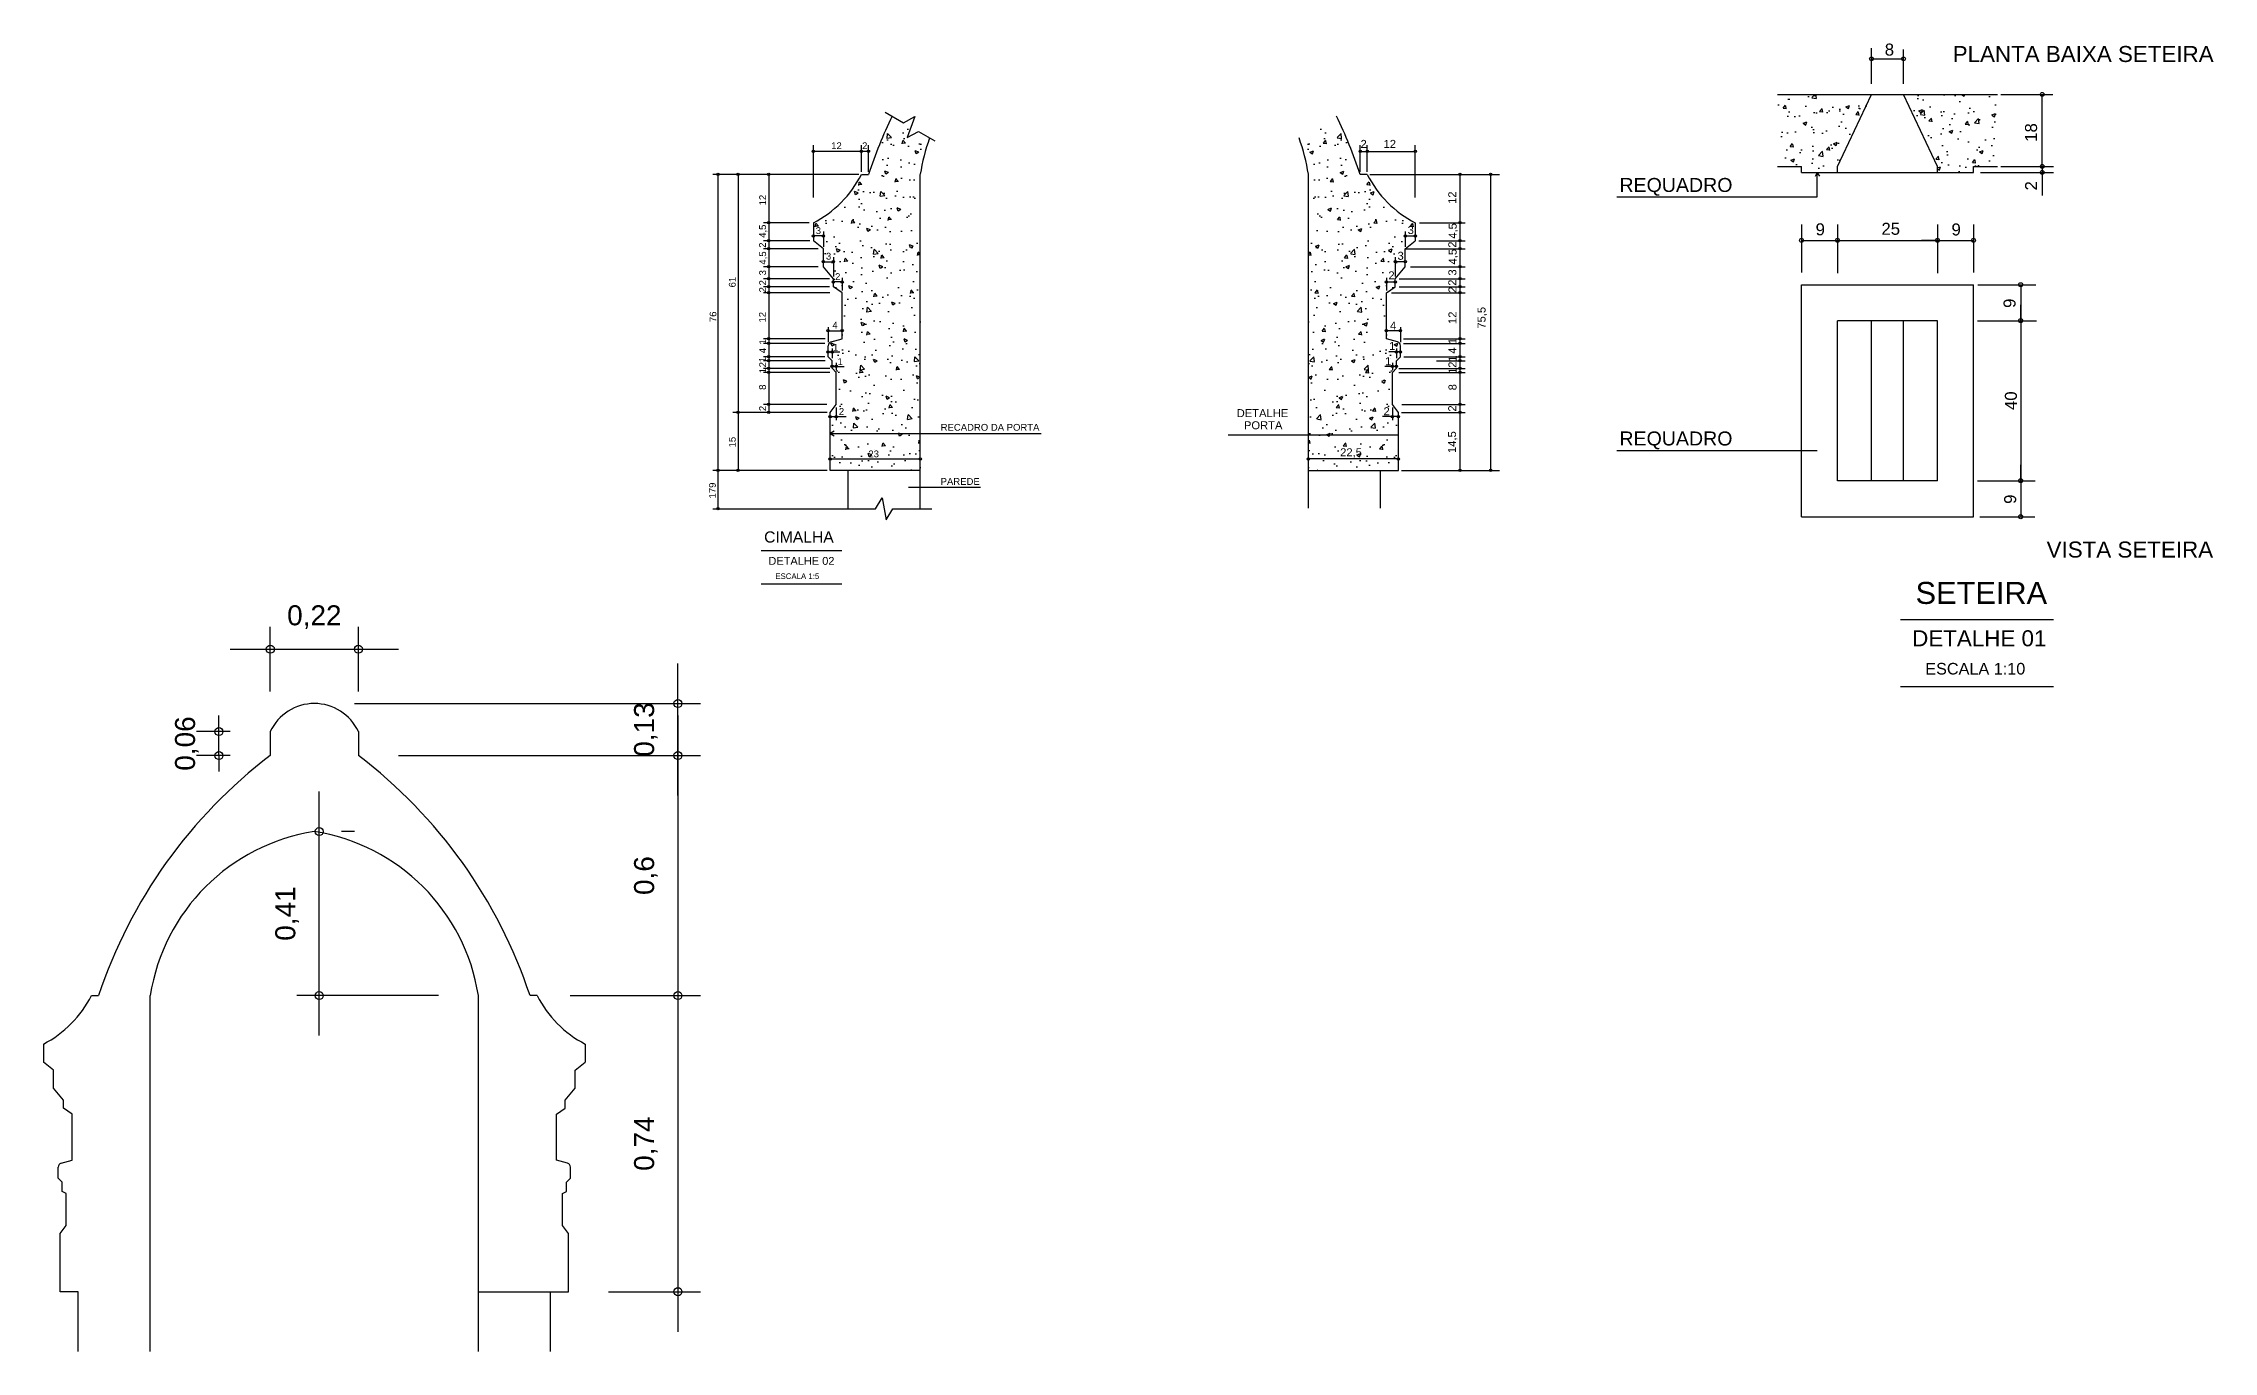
# Model space of a CAD drawing. Header units: millimetres. Extents: x 21881.5 to 21905.2, y 3580.3 to 3591.7.
# Drawn here: x 21881.46 to 21886.89, y 3588.4 to 3591.67 of the extents above; entities that cross this region are included whole.
import ezdxf

# ---------------------------------------------------------------- set-up
doc = ezdxf.new("R2010")
doc.units = ezdxf.units.MM
doc.header["$MEASUREMENT"] = 0
doc.header["$PDMODE"] = 3
for name, color, linetype in [('Corte', 5, 'Continuous'), ('HACHURA', 21, 'Continuous'), ('Layer1', 1, 'Continuous'), ('Layer2', 7, 'Continuous'), ('MARGEMINT', 6, 'Continuous'), ('MARGEMTEXT', 1, 'Continuous'), ('MARGINT', 6, 'Continuous')]:
    doc.layers.add(name, color=color, linetype=linetype)
doc.styles.add('Arial', font='ARIAL.TTF', dxfattribs={"height": 0.05})
doc.dimstyles.new('beterraba', dxfattribs={"dimtxt": 0.03, "dimasz": 0.04, "dimexe": 0.056, "dimexo": 0.1, "dimgap": 0.05, "dimtad": 1, "dimtxsty": 'Arial', "dimblk": 'SMALL', "dimcen": 0.09, "dimdle": 0.1, "dimadec": 0, "dimazin": 0, "dimtfac": 1, "dimtmove": 0, "dimatfit": 3, "dimldrblk": 'SMALL', "dimfxl": 1, "dimarcsym": 0})
pattern_1 = [(130, (22070.36371, 3494.599876), (-0.091092334, -0.007969543), [0.009525, -0.104775]), (185, (22070.36371, 3494.59988), (0.017621413, 0.09552832), [0.00762, -0.08382]), (79.549, (22070.35612, 3494.59921), (-0.07347125, 0.087558344), [0.008095, -0.089045]), (133.8158, (22070.36371, 3494.62528), (-0.13553952, -0.021021164), [0.0142875, -0.1571625]), (83.3644, (22070.35242, 3494.62352), (-0.11870212, 0.12371278), [0.0121425, -0.1335675]), (188.816, (22070.36371, 3494.62528), (-0.1187023, 0.12371256), [0.01143, -0.12573]), (159, (22070.35101, 3494.618926), (-0.07580744, -0.05113276), [0.009525, -0.104775]), (214, (22070.35101, 3494.61893), (-0.030901014, 0.092093983), [0.00762, -0.08382]), (108.5486, (22070.3447, 3494.614665), (-0.106708245, 0.04096143), [0.008095, -0.089045]), (142.5, (22070.363713, 3494.599876), (-0.0015443016, 0.0422775194), [0, -0.082804, 0, -0.08509, 0, -0.0841375]), (172.5, (22070.363713, 3494.599876), (-0.033409831, 0.050090287), [0, -0.048514, 0, -0.080899, 0, -0.0320675]), (212.5, (22070.392034, 3494.599876), (-0.0677952976, -0.002864372), [0, -0.03175, 0, -0.09906, 0, -0.131445]), (222.5, (22070.404734, 3494.599876), (-0.07406459, 0.012713246), [0, -0.041275, 0, -0.065786, 0, -0.093345])]
pattern_2 = [(50, (21697.91374, 3494.599876), (0.091092334, -0.007969543), [0.009525, -0.104775]), (355, (21697.91374, 3494.59988), (-0.017621413, 0.09552832), [0.00762, -0.08382]), (100.451, (21697.92133, 3494.59921), (0.07347125, 0.087558344), [0.008095, -0.089045]), (46.1842, (21697.91374, 3494.62528), (0.13553952, -0.021021164), [0.0142875, -0.1571625]), (96.6356, (21697.92504, 3494.62352), (0.11870212, 0.12371278), [0.0121425, -0.1335675]), (351.184, (21697.91374, 3494.62528), (0.1187023, 0.12371256), [0.01143, -0.12573]), (21, (21697.92644, 3494.618926), (0.07580744, -0.05113276), [0.009525, -0.104775]), (326, (21697.92644, 3494.61893), (0.030901014, 0.092093983), [0.00762, -0.08382]), (71.4514, (21697.93276, 3494.614665), (0.106708245, 0.04096143), [0.008095, -0.089045]), (37.5, (21697.91374, 3494.599876), (0.0015443016, 0.0422775194), [0, -0.082804, 0, -0.08509, 0, -0.0841375]), (7.5, (21697.91374, 3494.599876), (0.033409831, 0.050090287), [0, -0.048514, 0, -0.080899, 0, -0.0320675]), (327.5, (21697.88542, 3494.599876), (0.0677952976, -0.002864372), [0, -0.03175, 0, -0.09906, 0, -0.131445]), (317.5, (21697.87272, 3494.599876), (0.07406459, 0.012713246), [0, -0.041275, 0, -0.065786, 0, -0.093345])]

# ---------------------------------------------------------------- blocks, each defined once
blk = doc.blocks.new('_Small')
at = {"layer": 'Layer1', "color": 0, "lineweight": -2}
blk.add_circle((0, 0), 0.25, dxfattribs=at)
blk = doc.blocks.new('*D2')
at = {"layer": 'Defpoints', "color": 0}
for p in [(21882.1396, 3589.7013), (21882.1517, 3589.7013), (21882.5496, 3589.2913)]:
    blk.add_point(p, dxfattribs=at)
at = {"layer": 'Layer1', "color": 0, "lineweight": -2}
for p, q in [((21882.1517, 3589.1913), (21882.1517, 3589.8013)), ((21882.2396, 3589.7013), (21882.2077, 3589.7013)), ((21882.4496, 3589.2913), (21882.0957, 3589.2913))]:
    blk.add_line(p, q, dxfattribs=at)
at = {"layer": 'Layer1', "color": 0, "lineweight": -2, "xscale": 0.04, "yscale": 0.04, "zscale": 0.04}
for p, rotation in [((21882.1517, 3589.7013), 90), ((21882.1517, 3589.2913), 270)]:
    blk.add_blockref('_Small', p, dxfattribs=dict(at, rotation=rotation))
at = {"layer": 'Layer1', "color": 0, "insert": (21882.0717, 3589.4963), "char_height": 0.05, "attachment_point": 5, "rotation": 90, "style": 'Arial'}
blk.add_mtext('0,41', dxfattribs=at)
blk = doc.blocks.new('*D3')
at = {"layer": 'Defpoints', "color": 0}
for p in [(21881.9012, 3589.9513), (21882.0296, 3589.9513), (21882.0296, 3589.8913)]:
    blk.add_point(p, dxfattribs=at)
at = {"layer": 'Layer1', "color": 0, "lineweight": -2}
for p, q in [((21881.9296, 3589.9513), (21881.8452, 3589.9513)), ((21881.9012, 3589.9513), (21881.9012, 3589.9913)), ((21881.9012, 3589.8913), (21881.9012, 3589.9513)), ((21881.9296, 3589.8913), (21881.8452, 3589.8913)), ((21881.9012, 3589.8913), (21881.9012, 3589.8513))]:
    blk.add_line(p, q, dxfattribs=at)
at = {"layer": 'Layer1', "color": 0, "lineweight": -2, "xscale": 0.04, "yscale": 0.04, "zscale": 0.04}
for p, rotation in [((21881.9012, 3589.9513), 270), ((21881.9012, 3589.8913), 90)]:
    blk.add_blockref('_Small', p, dxfattribs=dict(at, rotation=rotation))
at = {"layer": 'Layer1', "color": 0, "insert": (21881.8211, 3589.9213), "char_height": 0.05, "attachment_point": 5, "rotation": 90, "style": 'Arial'}
blk.add_mtext('0,06', dxfattribs=at)
blk = doc.blocks.new('*D4')
at = {"layer": 'Defpoints', "color": 0}
for p in [(21882.2496, 3590.1571), (21882.0296, 3589.9513), (21882.2496, 3589.9513)]:
    blk.add_point(p, dxfattribs=at)
at = {"layer": 'Layer1', "color": 0, "lineweight": -2}
for p, q in [((21882.0296, 3590.0513), (21882.0296, 3590.2131)), ((21882.2496, 3590.0513), (21882.2496, 3590.2131)), ((21881.9296, 3590.1571), (21882.3496, 3590.1571))]:
    blk.add_line(p, q, dxfattribs=at)
at = {"layer": 'Layer1', "color": 0, "lineweight": -2, "xscale": 0.04, "yscale": 0.04, "zscale": 0.04, "rotation": 180}
blk.add_blockref('_Small', (21882.0296, 3590.1571), dxfattribs=at)
at = {"layer": 'Layer1', "color": 0, "lineweight": -2, "xscale": 0.04, "yscale": 0.04, "zscale": 0.04}
blk.add_blockref('_Small', (21882.2496, 3590.1571), dxfattribs=at)
at = {"layer": 'Layer1', "color": 0, "insert": (21882.1396, 3590.2371), "char_height": 0.05, "attachment_point": 5, "style": 'Arial'}
blk.add_mtext('0,22', dxfattribs=at)
blk = doc.blocks.new('*D5')
at = {"layer": 'Defpoints', "color": 0}
for p in [(21882.1396, 3590.0213), (21883.0482, 3590.0213), (21882.2496, 3589.8913)]:
    blk.add_point(p, dxfattribs=at)
at = {"layer": 'Layer1', "color": 0}
for p, q in [((21883.0482, 3589.7913), (21883.0482, 3590.1213)), ((21882.2396, 3590.0213), (21883.1042, 3590.0213)), ((21882.3496, 3589.8913), (21883.1042, 3589.8913))]:
    blk.add_line(p, q, dxfattribs=at)
at = {"layer": 'Layer1', "color": 0, "xscale": 0.04, "yscale": 0.04, "zscale": 0.04}
for p, rotation in [((21883.0482, 3590.0213), 90), ((21883.0482, 3589.8913), 270)]:
    blk.add_blockref('_Small', p, dxfattribs=dict(at, rotation=rotation))
at = {"layer": 'Layer1', "color": 0, "insert": (21882.9682, 3589.9563), "char_height": 0.05, "attachment_point": 5, "rotation": 90, "style": 'Arial'}
blk.add_mtext('0,13', dxfattribs=at)
blk = doc.blocks.new('*D6')
at = {"layer": 'Defpoints', "color": 0}
for p in [(21882.6786, 3589.2913), (21882.7746, 3588.5513), (21883.0482, 3588.5513)]:
    blk.add_point(p, dxfattribs=at)
at = {"layer": 'Layer1', "color": 0}
for p, q in [((21883.0482, 3589.3913), (21883.0482, 3588.4513)), ((21882.7786, 3589.2913), (21883.1042, 3589.2913)), ((21882.8746, 3588.5513), (21883.1042, 3588.5513))]:
    blk.add_line(p, q, dxfattribs=at)
at = {"layer": 'Layer1', "color": 0, "xscale": 0.04, "yscale": 0.04, "zscale": 0.04}
for p, rotation in [((21883.0482, 3589.2913), 90), ((21883.0482, 3588.5513), 270)]:
    blk.add_blockref('_Small', p, dxfattribs=dict(at, rotation=rotation))
at = {"layer": 'Layer1', "color": 0, "insert": (21882.9682, 3588.9213), "char_height": 0.05, "attachment_point": 5, "rotation": 90, "style": 'Arial'}
blk.add_mtext('0,74', dxfattribs=at)
blk = doc.blocks.new('*D7')
at = {"layer": 'Defpoints', "color": 0}
for p in [(21882.2496, 3589.8913), (21882.6786, 3589.2913), (21883.0482, 3589.2913)]:
    blk.add_point(p, dxfattribs=at)
at = {"layer": 'Layer1', "color": 0, "lineweight": -2}
for p, q in [((21883.0482, 3589.9913), (21883.0482, 3589.1913)), ((21882.3496, 3589.8913), (21883.1042, 3589.8913)), ((21882.7786, 3589.2913), (21883.1042, 3589.2913))]:
    blk.add_line(p, q, dxfattribs=at)
at = {"layer": 'Layer1', "color": 0, "lineweight": -2, "xscale": 0.04, "yscale": 0.04, "zscale": 0.04}
for p, rotation in [((21883.0482, 3589.8913), 90), ((21883.0482, 3589.2913), 270)]:
    blk.add_blockref('_Small', p, dxfattribs=dict(at, rotation=rotation))
at = {"layer": 'Layer1', "color": 0, "insert": (21882.9682, 3589.5913), "char_height": 0.05, "attachment_point": 5, "rotation": 90, "style": 'Arial'}
blk.add_mtext('0,6', dxfattribs=at)

msp = doc.modelspace()

# ---------------------------------------------------------------- hatches: boundary and pattern name
at = {"layer": 'HACHURA'}
h = msp.add_hatch(dxfattribs=at)
h.set_pattern_fill('AR-CONC', color=256, scale=0.0005, style=0)
h.set_pattern_definition(pattern_2)
h.paths.add_polyline_path([(21886.0308, 3591.5436), (21885.7958, 3591.5436), (21885.7958, 3591.3636), (21885.8558, 3591.3636), (21885.8558, 3591.3486), (21885.9458, 3591.3486), (21885.9458, 3591.3636)])
h = msp.add_hatch(dxfattribs=at)
h.set_pattern_fill('AR-CONC', color=256, scale=0.0005, style=0)
h.set_pattern_definition(pattern_2)
h.paths.add_polyline_path([(21886.3458, 3591.5436), (21886.1108, 3591.5436), (21886.1958, 3591.3636), (21886.1958, 3591.3486), (21886.2858, 3591.3486), (21886.2858, 3591.3636), (21886.3458, 3591.3636)])
h = msp.add_hatch(dxfattribs=at)
h.set_pattern_fill('AR-CONC', color=256, scale=0.0005, style=0)
h.set_pattern_definition(pattern_1)
h.paths.add_polyline_path([(21883.4396, 3591.1254, 1), (21883.4337, 3591.1254), (21883.4146, 3591.1254, 0.414214), (21883.4116, 3591.1283), (21883.4116, 3591.1578), (21883.3866, 3591.1778), (21883.3866, 3591.1869, 0.414214), (21883.3896, 3591.1898), (21883.4087, 3591.1898, 1), (21883.4146, 3591.1898, 1), (21883.4087, 3591.1898), (21883.3896, 3591.1898, 0.414214), (21883.3866, 3591.1928), (21883.3866, 3591.2228, 0.160452), (21883.5066, 3591.3438), (21883.5246, 3591.3438, -0.031506), (21883.5835, 3591.4895), (21883.677, 3591.4349, 0.047871), (21883.6536, 3591.3438), (21883.6536, 3590.6921), (21883.4286, 3590.6921), (21883.4286, 3590.7354, 0.414214), (21883.4316, 3590.7383), (21883.4407, 3590.7383, 1), (21883.4466, 3590.7383, 1), (21883.4407, 3590.7383), (21883.4316, 3590.7383, 0.414214), (21883.4286, 3590.7412), (21883.4286, 3590.7488), (21883.4436, 3590.7688), (21883.4436, 3590.8488), (21883.4336, 3590.8592), (21883.4336, 3590.8607, 0.414214), (21883.4366, 3590.8637), (21883.4407, 3590.8637, 1), (21883.4466, 3590.8637, 1), (21883.4407, 3590.8637), (21883.4366, 3590.8637, 0.414214), (21883.4336, 3590.8666), (21883.4336, 3590.8778), (21883.4236, 3590.8878), (21883.4236, 3590.8971, 0.414214), (21883.4266, 3590.9), (21883.4307, 3590.9, 1), (21883.4366, 3590.9, 1), (21883.4307, 3590.9), (21883.4266, 3590.9, 0.414214), (21883.4236, 3590.903), (21883.4236, 3590.9153, -0.33486), (21883.4309, 3590.9249), (21883.4586, 3590.9328), (21883.4586, 3590.95, 0.414214), (21883.4616, 3590.9529, 0.414214), (21883.4586, 3590.9559), (21883.4586, 3591.0478), (21883.4366, 3591.0628), (21883.4366, 3591.072, 0.414214), (21883.4396, 3591.0749), (21883.4557, 3591.0749, 1), (21883.4616, 3591.0749, 1), (21883.4557, 3591.0749), (21883.4396, 3591.0749, 0.414214), (21883.4366, 3591.0779), (21883.4366, 3591.0828), (21883.4116, 3591.1128), (21883.4116, 3591.1224, 0.414214), (21883.4146, 3591.1254), (21883.4337, 3591.1254, 1)])
h.paths.add_polyline_path([(21883.4699, 3590.7669), (21883.4466, 3590.7669), (21883.4466, 3590.7368), (21883.4699, 3590.7368)], flags=24)
h.paths.add_polyline_path([(21883.4566, 3590.9298), (21883.4322, 3590.9298), (21883.4322, 3590.8998), (21883.4566, 3590.8998)], flags=24)
h.paths.add_polyline_path([(21883.4666, 3590.8919), (21883.4422, 3590.8919), (21883.4422, 3590.8618), (21883.4666, 3590.8618)], flags=24)
h.paths.add_polyline_path([(21883.4578, 3591.1064), (21883.4345, 3591.1064), (21883.4345, 3591.0764), (21883.4578, 3591.0764)], flags=24)
h.paths.add_polyline_path([(21883.4349, 3591.1554), (21883.4118, 3591.1554), (21883.4118, 3591.125), (21883.4349, 3591.125)], flags=24)
h.paths.add_polyline_path([(21883.4096, 3591.2198), (21883.3865, 3591.2198), (21883.3865, 3591.1893), (21883.4096, 3591.1893)], flags=9)
h = msp.add_hatch(dxfattribs=at)
h.set_pattern_fill('AR-CONC', color=256, scale=0.0005, style=0)
h.set_pattern_definition(pattern_2)
h.paths.add_polyline_path([(21884.8379, 3591.1254, -1), (21884.8438, 3591.1254), (21884.8629, 3591.1254, -0.414214), (21884.8658, 3591.1283), (21884.8658, 3591.1578), (21884.8908, 3591.1778), (21884.8908, 3591.1869, -0.414214), (21884.8879, 3591.1898), (21884.8688, 3591.1898, -1), (21884.8629, 3591.1898, -1), (21884.8688, 3591.1898), (21884.8879, 3591.1898, -0.414214), (21884.8908, 3591.1928), (21884.8908, 3591.2228, -0.160452), (21884.7708, 3591.3438), (21884.7528, 3591.3438, 0.031506), (21884.694, 3591.4895), (21884.6004, 3591.4349, -0.047871), (21884.6238, 3591.3438), (21884.6238, 3590.6921), (21884.8488, 3590.6921), (21884.8488, 3590.7354, -0.414214), (21884.8459, 3590.7383), (21884.8368, 3590.7383, -1), (21884.8309, 3590.7383, -1), (21884.8368, 3590.7383), (21884.8459, 3590.7383, -0.414214), (21884.8488, 3590.7412), (21884.8488, 3590.7488), (21884.8338, 3590.7688), (21884.8338, 3590.8488), (21884.8438, 3590.8592), (21884.8438, 3590.8607, -0.414214), (21884.8409, 3590.8637), (21884.8368, 3590.8637, -1), (21884.8309, 3590.8637, -1), (21884.8368, 3590.8637), (21884.8409, 3590.8637, -0.414214), (21884.8438, 3590.8666), (21884.8438, 3590.8778), (21884.8538, 3590.8878), (21884.8538, 3590.8971, -0.414214), (21884.8509, 3590.9), (21884.8468, 3590.9, -1), (21884.8409, 3590.9, -1), (21884.8468, 3590.9), (21884.8509, 3590.9, -0.414214), (21884.8538, 3590.903), (21884.8538, 3590.9153, 0.33486), (21884.8466, 3590.9249), (21884.8188, 3590.9328), (21884.8188, 3590.95, -0.414214), (21884.8159, 3590.9529, -0.414214), (21884.8188, 3590.9559), (21884.8188, 3591.0478), (21884.8408, 3591.0628), (21884.8408, 3591.072, -0.414214), (21884.8379, 3591.0749), (21884.8218, 3591.0749, -1), (21884.8159, 3591.0749, -1), (21884.8218, 3591.0749), (21884.8379, 3591.0749, -0.414214), (21884.8408, 3591.0779), (21884.8408, 3591.0828), (21884.8658, 3591.1128), (21884.8658, 3591.1224, -0.414214), (21884.8629, 3591.1254), (21884.8438, 3591.1254, -1)])
h.paths.add_polyline_path([(21884.8076, 3590.7669), (21884.8308, 3590.7669), (21884.8308, 3590.7368), (21884.8076, 3590.7368)], flags=24)
h.paths.add_polyline_path([(21884.8209, 3590.9298), (21884.8452, 3590.9298), (21884.8452, 3590.8998), (21884.8209, 3590.8998)], flags=24)
h.paths.add_polyline_path([(21884.8109, 3590.8919), (21884.8352, 3590.8919), (21884.8352, 3590.8618), (21884.8109, 3590.8618)], flags=24)
h.paths.add_polyline_path([(21884.8197, 3591.1064), (21884.8429, 3591.1064), (21884.8429, 3591.0764), (21884.8197, 3591.0764)], flags=24)
h.paths.add_polyline_path([(21884.8425, 3591.1554), (21884.8656, 3591.1554), (21884.8656, 3591.125), (21884.8425, 3591.125)], flags=24)
h.paths.add_polyline_path([(21884.8678, 3591.2198), (21884.8909, 3591.2198), (21884.8909, 3591.1893), (21884.8678, 3591.1893)], flags=9)
h = msp.add_hatch(dxfattribs=at)
h.set_pattern_fill('AR-CONC', color=256, scale=0.0005, style=0)
h.set_pattern_definition(pattern_1)
h.paths.add_polyline_path([(21883.6536, 3590.6921), (21883.6536, 3590.6354, 0.414214), (21883.6507, 3590.6325), (21883.4316, 3590.6325, 0.414214), (21883.4286, 3590.6354), (21883.4286, 3590.6921)])
h.paths.add_polyline_path([(21883.4286, 3590.6038), (21883.4286, 3590.6296, 0.414214), (21883.4316, 3590.6325), (21883.6507, 3590.6325, 0.414214), (21883.6536, 3590.6296), (21883.6536, 3590.6038)])
h.paths.add_polyline_path([(21883.5785, 3590.6643), (21883.5161, 3590.6643), (21883.5161, 3590.6303), (21883.5785, 3590.6303)], flags=9)
at = {"layer": 'Layer1'}
h = msp.add_hatch(dxfattribs=at)
h.set_pattern_fill('AR-CONC', color=256, scale=0.0005, style=0)
h.set_pattern_definition(pattern_2)
h.paths.add_polyline_path([(21884.6238, 3590.6921), (21884.6238, 3590.6354, -0.414214), (21884.6268, 3590.6325), (21884.8459, 3590.6325, -0.414214), (21884.8488, 3590.6354), (21884.8488, 3590.6921)])
h.paths.add_polyline_path([(21884.8488, 3590.6038), (21884.8488, 3590.6296, -0.414214), (21884.8459, 3590.6325), (21884.6268, 3590.6325, -0.414214), (21884.6238, 3590.6296), (21884.6238, 3590.6038)])
h.paths.add_polyline_path([(21884.6947, 3590.6642), (21884.7656, 3590.6642), (21884.7656, 3590.6304), (21884.6947, 3590.6304)], flags=9)

# ---------------------------------------------------------------- linework, layer by layer
at = {"layer": 'Corte'}
for p, q in [((21885.7958, 3591.5436), (21886.0308, 3591.5436)), ((21885.9458, 3591.3636), (21886.0308, 3591.5436)), ((21886.1108, 3591.5436), (21886.3458, 3591.5436)), ((21886.1958, 3591.3636), (21886.1108, 3591.5436)), ((21885.7958, 3591.3636), (21885.8558, 3591.3636)), ((21885.8558, 3591.3486), (21885.8558, 3591.3636)), ((21885.9458, 3591.3486), (21885.9458, 3591.3636)), ((21886.1958, 3591.3486), (21886.1958, 3591.3636)), ((21886.2858, 3591.3486), (21886.2858, 3591.3636)), ((21886.2858, 3591.3636), (21886.3458, 3591.3636)), ((21883.5066, 3591.3438), (21883.5246, 3591.3438)), ((21883.6536, 3590.6038), (21883.6536, 3591.3438)), ((21884.6238, 3590.6038), (21884.6238, 3591.3438)), ((21884.7708, 3591.3438), (21884.7528, 3591.3438)), ((21885.8558, 3591.3486), (21885.9458, 3591.3486)), ((21886.1958, 3591.3486), (21886.2858, 3591.3486)), ((21883.3866, 3591.2228), (21883.3866, 3591.1778)), ((21884.8908, 3591.2228), (21884.8908, 3591.1778)), ((21883.4116, 3591.1578), (21883.3866, 3591.1778)), ((21883.4116, 3591.1128), (21883.4116, 3591.1578)), ((21884.8658, 3591.1578), (21884.8908, 3591.1778)), ((21884.8658, 3591.1128), (21884.8658, 3591.1578)), ((21883.4366, 3591.0828), (21883.4116, 3591.1128)), ((21884.8408, 3591.0828), (21884.8658, 3591.1128)), ((21883.4366, 3591.0628), (21883.4366, 3591.0828)), ((21883.4586, 3591.0478), (21883.4366, 3591.0628)), ((21883.4586, 3590.9328), (21883.4586, 3591.0478)), ((21884.8188, 3591.0478), (21884.8408, 3591.0628)), ((21884.8188, 3590.9328), (21884.8188, 3591.0478)), ((21884.8408, 3591.0628), (21884.8408, 3591.0828)), ((21883.4309, 3590.9249), (21883.4586, 3590.9328)), ((21884.8466, 3590.9249), (21884.8188, 3590.9328)), ((21883.4236, 3590.8878), (21883.4236, 3590.9153)), ((21883.4336, 3590.8778), (21883.4236, 3590.8878)), ((21883.4336, 3590.8592), (21883.4336, 3590.8778)), ((21884.8438, 3590.8778), (21884.8538, 3590.8878)), ((21884.8438, 3590.8592), (21884.8438, 3590.8778)), ((21884.8538, 3590.8878), (21884.8538, 3590.9153)), ((21883.4436, 3590.8488), (21883.4336, 3590.8592)), ((21883.4436, 3590.7688), (21883.4436, 3590.8488)), ((21884.8338, 3590.8488), (21884.8438, 3590.8592)), ((21884.8338, 3590.7688), (21884.8338, 3590.8488)), ((21883.4286, 3590.7488), (21883.4436, 3590.7688)), ((21884.8488, 3590.7488), (21884.8338, 3590.7688)), ((21883.4286, 3590.6038), (21883.4286, 3590.7488)), ((21884.8488, 3590.6038), (21884.8488, 3590.7488)), ((21883.6536, 3590.6038), (21883.4286, 3590.6038)), ((21884.6238, 3590.6038), (21884.8488, 3590.6038))]:
    msp.add_line(p, q, dxfattribs=at)
for centre, radius, start, end in [((21884.7092, 3590.9502), 1.2483, 154.4015, 161.6197), ((21883.5682, 3590.9502), 1.2483, 18.3803, 25.5985), ((21884.1399, 3591.2676), 0.4922, 160.1227, 171.0855), ((21884.1375, 3591.2676), 0.4922, 8.9145, 19.8773), ((21883.263, 3591.4655), 0.2724, 297.0067, 333.4688), ((21885.0145, 3591.4655), 0.2724, 206.5312, 242.9933), ((21883.4336, 3590.9153), 0.01, 105.9454, 180), ((21884.8438, 3590.9153), 0.01, 0, 74.0546)]:
    msp.add_arc(centre, radius, start, end, dxfattribs=at)
at = {"layer": 'Layer1'}
for p, q in [((21886.0308, 3591.5703), (21886.0308, 3591.6591)), ((21886.0308, 3591.6325), (21886.1108, 3591.6325)), ((21886.1108, 3591.5703), (21886.1108, 3591.656)), ((21886.3544, 3591.5436), (21886.4839, 3591.5436)), ((21886.4575, 3591.3636), (21886.4575, 3591.5436)), ((21883.5663, 3591.4996), (21883.6121, 3591.4729)), ((21883.6121, 3591.4729), (21883.6406, 3591.4885)), ((21883.6406, 3591.4885), (21883.6213, 3591.4356)), ((21883.3866, 3591.286), (21883.3866, 3591.4171)), ((21883.5066, 3591.3505), (21883.5066, 3591.4171)), ((21883.5246, 3591.3505), (21883.5246, 3591.4171)), ((21883.6213, 3591.4356), (21883.6496, 3591.4511)), ((21883.6496, 3591.4511), (21883.69, 3591.4276)), ((21884.7528, 3591.3505), (21884.7528, 3591.4171)), ((21884.7708, 3591.3505), (21884.7708, 3591.4171)), ((21884.8908, 3591.286), (21884.8908, 3591.4171)), ((21883.5244, 3591.4011), (21883.3866, 3591.4011)), ((21883.5066, 3591.4011), (21883.4666, 3591.4011)), ((21883.5246, 3591.4011), (21883.5066, 3591.4011)), ((21884.7528, 3591.4011), (21884.7708, 3591.4011)), ((21884.7531, 3591.4011), (21884.8908, 3591.4011)), ((21884.7708, 3591.4011), (21884.8108, 3591.4011)), ((21886.3544, 3591.3636), (21886.4858, 3591.3636)), ((21886.4575, 3591.3636), (21886.4575, 3591.2908)), ((21883.5003, 3591.3438), (21883.1354, 3591.3438)), ((21883.1483, 3591.3438), (21883.1483, 3590.5079)), ((21883.1983, 3591.3438), (21883.1983, 3590.6038)), ((21883.275, 3591.3438), (21883.275, 3590.7488)), ((21884.7772, 3591.3438), (21885.101, 3591.3438)), ((21885.0024, 3591.3438), (21885.0024, 3590.6038)), ((21885.0791, 3591.3438), (21885.0791, 3590.6038)), ((21885.8951, 3591.2873), (21885.8951, 3591.3486)), ((21886.3028, 3591.3486), (21886.4858, 3591.3486)), ((21885.3948, 3591.2873), (21885.8951, 3591.2873)), ((21883.3761, 3591.2228), (21883.2621, 3591.2228)), ((21883.4116, 3591.2012), (21883.4116, 3591.1628)), ((21884.8658, 3591.2012), (21884.8658, 3591.1628)), ((21884.9014, 3591.2228), (21885.0153, 3591.2228)), ((21884.9908, 3591.2228), (21885.0153, 3591.2228)), ((21885.8558, 3591.2189), (21885.8558, 3591.0989)), ((21885.9458, 3591.2189), (21885.9458, 3591.0969)), ((21886.1958, 3591.2189), (21886.1958, 3591.0969)), ((21886.2858, 3591.2189), (21886.2858, 3591.0989)), ((21883.3777, 3591.1778), (21883.2621, 3591.1778)), ((21883.399, 3591.1578), (21883.2621, 3591.1578)), ((21883.4116, 3591.1898), (21883.3866, 3591.1898)), ((21884.8658, 3591.1898), (21884.8908, 3591.1898)), ((21884.8658, 3591.1578), (21885.0153, 3591.1578)), ((21884.8998, 3591.1778), (21885.0153, 3591.1778)), ((21884.9908, 3591.1778), (21885.0153, 3591.1778)), ((21885.8558, 3591.1789), (21885.9458, 3591.1789)), ((21885.8558, 3591.1789), (21886.2858, 3591.1789)), ((21885.9458, 3591.1789), (21886.2558, 3591.1789)), ((21885.9458, 3591.1747), (21885.9458, 3591.1229)), ((21886.1958, 3591.1789), (21886.1558, 3591.1789)), ((21886.1958, 3591.1789), (21886.2858, 3591.1789)), ((21886.1958, 3591.1789), (21886.2858, 3591.1789)), ((21886.1958, 3591.1747), (21886.1958, 3591.1229)), ((21883.3985, 3591.1128), (21883.2621, 3591.1128)), ((21883.3985, 3591.1128), (21883.2621, 3591.1128)), ((21883.4116, 3591.1254), (21883.4366, 3591.1254)), ((21883.4366, 3591.1369), (21883.4366, 3591.0884)), ((21884.8408, 3591.1369), (21884.8408, 3591.0884)), ((21884.8658, 3591.1254), (21884.8408, 3591.1254)), ((21884.879, 3591.1128), (21885.0153, 3591.1128)), ((21884.879, 3591.1128), (21885.0153, 3591.1128)), ((21883.4266, 3591.0828), (21883.2621, 3591.0828)), ((21883.4266, 3591.0628), (21883.2621, 3591.0628)), ((21883.4266, 3591.0628), (21883.2621, 3591.0628)), ((21883.3586, 3591.0478), (21883.2621, 3591.0478)), ((21883.4274, 3591.0478), (21883.2621, 3591.0478)), ((21883.4586, 3591.0749), (21883.4366, 3591.0749)), ((21883.4586, 3591.0853), (21883.4586, 3591.0534)), ((21884.8188, 3591.0853), (21884.8188, 3591.0534)), ((21884.8188, 3591.0749), (21884.8408, 3591.0749)), ((21884.8317, 3591.0478), (21885.0153, 3591.0478)), ((21884.8509, 3591.0828), (21885.0153, 3591.0828)), ((21884.8509, 3591.0628), (21885.0153, 3591.0628)), ((21884.8509, 3591.0628), (21885.0153, 3591.0628)), ((21884.9188, 3591.0478), (21885.0153, 3591.0478)), ((21884.9408, 3591.0828), (21885.0153, 3591.0828)), ((21886.2967, 3591.0681), (21886.4417, 3591.0681)), ((21886.4036, 3591.0681), (21886.4036, 3590.4881)), ((21886.4036, 3591.0681), (21886.4036, 3590.9781)), ((21886.2958, 3590.9781), (21886.4432, 3590.9781)), ((21886.2958, 3590.9781), (21886.4388, 3590.9781)), ((21886.4036, 3590.9781), (21886.4036, 3591.0181)), ((21886.4036, 3590.9781), (21886.4036, 3590.6681)), ((21883.3586, 3590.9328), (21883.2621, 3590.9328)), ((21883.4161, 3590.9328), (21883.2621, 3590.9328)), ((21883.4236, 3590.9618), (21883.4236, 3590.9248)), ((21883.4236, 3590.9529), (21883.4586, 3590.9529)), ((21884.8538, 3590.9529), (21884.8188, 3590.9529)), ((21884.8538, 3590.9618), (21884.8538, 3590.9248)), ((21884.8614, 3590.9328), (21885.0153, 3590.9328)), ((21884.9188, 3590.9328), (21885.0153, 3590.9328)), ((21883.4157, 3590.9213), (21883.2621, 3590.9213)), ((21883.4154, 3590.8878), (21883.2621, 3590.8878)), ((21883.4159, 3590.8778), (21883.2621, 3590.8778)), ((21883.4236, 3590.9), (21883.4531, 3590.9)), ((21883.4336, 3590.9086), (21883.4336, 3590.8846)), ((21883.4436, 3590.8724), (21883.4436, 3590.8541)), ((21884.8538, 3590.9), (21884.8243, 3590.9)), ((21884.8338, 3590.8724), (21884.8338, 3590.8541)), ((21884.8438, 3590.9086), (21884.8438, 3590.8846)), ((21884.8617, 3590.9213), (21885.0153, 3590.9213)), ((21884.862, 3590.8878), (21885.0153, 3590.8878)), ((21884.9438, 3590.8778), (21885.0153, 3590.8778)), ((21884.9518, 3590.9213), (21885.0153, 3590.9213)), ((21883.4274, 3590.8588), (21883.2621, 3590.8588)), ((21883.3436, 3590.8488), (21883.2621, 3590.8488)), ((21883.3436, 3590.8488), (21883.2621, 3590.8488)), ((21883.4277, 3590.8488), (21883.2621, 3590.8488)), ((21883.4336, 3590.8637), (21883.4632, 3590.8637)), ((21884.8438, 3590.8637), (21884.8143, 3590.8637)), ((21884.8497, 3590.8488), (21885.0153, 3590.8488)), ((21884.85, 3590.8588), (21885.0153, 3590.8588)), ((21884.9338, 3590.8488), (21885.0153, 3590.8488)), ((21884.9338, 3590.8488), (21885.0153, 3590.8488)), ((21883.3436, 3590.7688), (21883.2621, 3590.7688)), ((21883.4203, 3590.7688), (21883.2621, 3590.7688)), ((21884.8571, 3590.7688), (21885.0153, 3590.7688)), ((21884.9338, 3590.7688), (21885.0153, 3590.7688)), ((21883.3286, 3590.7488), (21883.1854, 3590.7488)), ((21883.421, 3590.7488), (21883.2621, 3590.7488)), ((21883.4286, 3590.7383), (21883.4689, 3590.7383)), ((21883.4436, 3590.7609), (21883.4436, 3590.7291)), ((21884.8488, 3590.7383), (21884.8086, 3590.7383)), ((21884.8338, 3590.7609), (21884.8338, 3590.7291)), ((21884.8565, 3590.7488), (21885.0153, 3590.7488)), ((21884.9488, 3590.7488), (21885.0153, 3590.7488)), ((21883.4286, 3590.6958), (21883.956, 3590.6958)), ((21884.8488, 3590.6921), (21884.4235, 3590.6921)), ((21885.3948, 3590.6537), (21885.8951, 3590.6537)), ((21883.4213, 3590.6038), (21883.1354, 3590.6038)), ((21883.4286, 3590.6325), (21883.6536, 3590.6325)), ((21884.8488, 3590.6325), (21884.6238, 3590.6325)), ((21884.8562, 3590.6038), (21885.101, 3590.6038)), ((21886.4036, 3590.5781), (21886.4036, 3590.6181)), ((21883.6243, 3590.5617), (21883.8043, 3590.5617)), ((21886.2958, 3590.5781), (21886.4402, 3590.5781)), ((21886.4036, 3590.5781), (21886.4036, 3590.4881)), ((21886.4036, 3590.5781), (21886.4036, 3590.4881)), ((21883.1354, 3590.5079), (21883.5418, 3590.5079)), ((21883.5105, 3590.5079), (21883.5418, 3590.5079)), ((21883.5418, 3590.5079), (21883.5586, 3590.5357)), ((21883.5586, 3590.5357), (21883.5685, 3590.4802)), ((21883.5685, 3590.4802), (21883.5852, 3590.5079)), ((21883.5852, 3590.5079), (21883.6829, 3590.5079)), ((21883.6069, 3590.5079), (21883.6536, 3590.5079)), ((21886.3016, 3590.4881), (21886.4388, 3590.4881))]:
    msp.add_line(p, q, dxfattribs=at)
for points in [[(21885.9015, 3591.339), (21885.8951, 3591.3486), (21885.89, 3591.3383)], [(21883.4382, 3590.7022), (21883.4286, 3590.6958), (21883.439, 3590.6907)]]:
    msp.add_lwpolyline(points, dxfattribs=at)
for centre, radius in [((21886.0308, 3591.6325), 0.00482), ((21886.1108, 3591.6325), 0.00482), ((21886.4575, 3591.5436), 0.00482), ((21883.3866, 3591.4011), 0.00293), ((21883.5066, 3591.4011), 0.00293), ((21883.5244, 3591.4011), 0.00293), ((21884.7531, 3591.4011), 0.00293), ((21884.7708, 3591.4011), 0.00293), ((21884.8908, 3591.4011), 0.00293), ((21886.4575, 3591.3636), 0.00482), ((21883.1483, 3591.3438), 0.00293), ((21883.1983, 3591.3438), 0.00293), ((21883.275, 3591.3438), 0.00293), ((21885.0024, 3591.3438), 0.00293), ((21885.0791, 3591.3438), 0.00293), ((21886.4575, 3591.3486), 0.00482), ((21883.275, 3591.2228), 0.00293), ((21885.0024, 3591.2228), 0.00293), ((21883.275, 3591.1778), 0.00293), ((21883.275, 3591.1578), 0.00293), ((21883.3866, 3591.1898), 0.00293), ((21883.4116, 3591.1898), 0.00293), ((21884.8658, 3591.1898), 0.00293), ((21884.8908, 3591.1898), 0.00293), ((21885.0024, 3591.1778), 0.00293), ((21885.0024, 3591.1578), 0.00293), ((21885.8558, 3591.1789), 0.00482), ((21885.9458, 3591.1789), 0.00482), ((21886.1958, 3591.1789), 0.00482), ((21886.2858, 3591.1789), 0.00482), ((21883.275, 3591.1128), 0.00293), ((21883.4116, 3591.1254), 0.00293), ((21883.4366, 3591.1254), 0.00293), ((21884.8408, 3591.1254), 0.00293), ((21884.8658, 3591.1254), 0.00293), ((21885.0024, 3591.1128), 0.00293), ((21883.275, 3591.0828), 0.00293), ((21883.275, 3591.0628), 0.00293), ((21883.275, 3591.0478), 0.00293), ((21883.4366, 3591.0749), 0.00293), ((21883.4586, 3591.0749), 0.00293), ((21884.8188, 3591.0749), 0.00293), ((21884.8408, 3591.0749), 0.00293), ((21885.0024, 3591.0828), 0.00293), ((21885.0024, 3591.0628), 0.00293), ((21885.0024, 3591.0478), 0.00293), ((21886.4036, 3591.0681), 0.00482), ((21886.4036, 3590.9781), 0.00482), ((21883.275, 3590.9328), 0.00293), ((21883.275, 3590.9213), 0.00293), ((21883.4236, 3590.9529), 0.00293), ((21883.4586, 3590.9529), 0.00293), ((21884.8188, 3590.9529), 0.00293), ((21884.8538, 3590.9529), 0.00293), ((21885.0024, 3590.9328), 0.00293), ((21885.0024, 3590.9213), 0.00293), ((21883.275, 3590.8878), 0.00293), ((21883.275, 3590.8778), 0.00293), ((21883.4236, 3590.9), 0.00293), ((21883.4336, 3590.9), 0.00293), ((21884.8438, 3590.9), 0.00293), ((21884.8538, 3590.9), 0.00293), ((21885.0024, 3590.8878), 0.00293), ((21885.0024, 3590.8778), 0.00293), ((21883.275, 3590.8588), 0.00293), ((21883.275, 3590.8488), 0.00293), ((21883.4336, 3590.8637), 0.00293), ((21883.4436, 3590.8637), 0.00293), ((21884.8338, 3590.8637), 0.00293), ((21884.8438, 3590.8637), 0.00293), ((21885.0024, 3590.8588), 0.00293), ((21885.0024, 3590.8488), 0.00293), ((21883.275, 3590.7688), 0.00293), ((21885.0024, 3590.7688), 0.00293), ((21883.1983, 3590.7488), 0.00293), ((21883.275, 3590.7488), 0.00293), ((21883.4286, 3590.7383), 0.00293), ((21883.4436, 3590.7383), 0.00293), ((21884.8338, 3590.7383), 0.00293), ((21884.8488, 3590.7383), 0.00293), ((21885.0024, 3590.7488), 0.00293), ((21883.1483, 3590.6038), 0.00293), ((21883.1983, 3590.6038), 0.00293), ((21883.4286, 3590.6325), 0.00293), ((21883.6536, 3590.6325), 0.00293), ((21884.6238, 3590.6325), 0.00293), ((21884.8488, 3590.6325), 0.00293), ((21885.0024, 3590.6038), 0.00293), ((21885.0791, 3590.6038), 0.00293), ((21886.4036, 3590.5781), 0.00482), ((21883.1483, 3590.5079), 0.00293), ((21886.4036, 3590.4881), 0.00482)]:
    msp.add_circle(centre, radius, dxfattribs=at)
at = {"layer": 'Layer2'}
for p, q in [((21886.0308, 3591.5436), (21886.1108, 3591.5436)), ((21885.9458, 3591.3486), (21886.1958, 3591.3486)), ((21885.8558, 3590.4881), (21885.8558, 3591.0681)), ((21885.8558, 3591.0681), (21886.2858, 3591.0681)), ((21886.2858, 3590.4881), (21886.2858, 3591.0681)), ((21885.9458, 3590.5781), (21885.9458, 3590.9781)), ((21886.1558, 3590.9781), (21885.9458, 3590.9781)), ((21886.0308, 3590.5781), (21886.0308, 3590.9781)), ((21886.1958, 3590.9781), (21886.0358, 3590.9781)), ((21886.1108, 3590.5781), (21886.1108, 3590.9781)), ((21886.1958, 3590.5781), (21886.1958, 3590.9781)), ((21883.4736, 3590.5079), (21883.4736, 3590.6038)), ((21883.6536, 3590.5079), (21883.6536, 3590.6038)), ((21884.6238, 3590.5094), (21884.6238, 3590.6038)), ((21884.8038, 3590.5094), (21884.8038, 3590.6038)), ((21886.1558, 3590.5781), (21885.9458, 3590.5781)), ((21886.1958, 3590.5781), (21886.0358, 3590.5781)), ((21885.8558, 3590.4881), (21886.2858, 3590.4881)), ((21882.0296, 3589.9513), (21882.0296, 3589.8913)), ((21882.0296, 3589.9513), (21882.0296, 3589.8913)), ((21882.2496, 3589.9513), (21882.2496, 3589.8913)), ((21882.2496, 3589.9513), (21882.2496, 3589.8913)), ((21881.5826, 3589.2913), (21881.6006, 3589.2913)), ((21881.7296, 3588.4015), (21881.7296, 3589.2913)), ((21882.5496, 3588.4015), (21882.5496, 3589.2913)), ((21882.6966, 3589.2913), (21882.6786, 3589.2913)), ((21881.4626, 3589.1703), (21881.4626, 3589.1253)), ((21882.8166, 3589.1703), (21882.8166, 3589.1253)), ((21881.4876, 3589.1053), (21881.4626, 3589.1253)), ((21881.4876, 3589.0603), (21881.4876, 3589.1053)), ((21882.7916, 3589.1053), (21882.8166, 3589.1253)), ((21882.7916, 3589.0603), (21882.7916, 3589.1053)), ((21881.5126, 3589.0303), (21881.4876, 3589.0603)), ((21881.5126, 3589.0103), (21881.5126, 3589.0303)), ((21882.7666, 3589.0303), (21882.7916, 3589.0603)), ((21882.7666, 3589.0103), (21882.7666, 3589.0303)), ((21881.5346, 3588.9953), (21881.5126, 3589.0103)), ((21881.5346, 3588.8803), (21881.5346, 3588.9953)), ((21882.7446, 3588.9953), (21882.7666, 3589.0103)), ((21882.7446, 3588.8803), (21882.7446, 3588.9953)), ((21881.5068, 3588.8724), (21881.5346, 3588.8803)), ((21882.7723, 3588.8724), (21882.7446, 3588.8803)), ((21881.4996, 3588.8353), (21881.4996, 3588.8628)), ((21881.5096, 3588.8253), (21881.4996, 3588.8353)), ((21881.5096, 3588.8013), (21881.5096, 3588.8253)), ((21882.7696, 3588.8253), (21882.7796, 3588.8353)), ((21882.7696, 3588.8013), (21882.7696, 3588.8253)), ((21882.7796, 3588.8353), (21882.7796, 3588.8628)), ((21881.5196, 3588.7963), (21881.5096, 3588.8013)), ((21881.5196, 3588.7163), (21881.5196, 3588.7963)), ((21882.7596, 3588.7963), (21882.7696, 3588.8013)), ((21882.7596, 3588.7163), (21882.7596, 3588.7963)), ((21881.5046, 3588.6963), (21881.5196, 3588.7163)), ((21882.7746, 3588.6963), (21882.7596, 3588.7163)), ((21881.5046, 3588.5513), (21881.5046, 3588.6963)), ((21882.7746, 3588.5513), (21882.7746, 3588.6963)), ((21881.5496, 3588.5513), (21881.5046, 3588.5513)), ((21881.5496, 3588.4015), (21881.5496, 3588.5513)), ((21882.5496, 3588.5513), (21882.7746, 3588.5513)), ((21882.7296, 3588.4015), (21882.7296, 3588.5513))]:
    msp.add_line(p, q, dxfattribs=at)
for centre, radius, start, end in [((21882.1396, 3589.8999), 0.1214, 25.0576, 154.9424), ((21882.1396, 3589.8999), 0.1214, 25.0576, 154.9424), ((21882.7851, 3588.8977), 1.2483, 127.2507, 161.6197), ((21881.494, 3588.8977), 1.2483, 18.3803, 52.7493), ((21882.2158, 3589.2151), 0.4922, 98.9145, 171.0855), ((21882.0633, 3589.2151), 0.4922, 8.9145, 81.0855), ((21881.3389, 3589.413), 0.2724, 297.0067, 333.4688), ((21882.9402, 3589.413), 0.2724, 206.5312, 242.9933), ((21881.5096, 3588.8628), 0.01, 105.9454, 180), ((21882.7696, 3588.8628), 0.01, 0, 74.0546)]:
    msp.add_arc(centre, radius, start, end, dxfattribs=at)
at = {"layer": 'MARGEMINT'}
for p, q in [((21883.256, 3590.404), (21883.4577, 3590.404)), ((21883.256, 3590.32), (21883.4577, 3590.32)), ((21886.1035, 3590.2309), (21886.4853, 3590.2309)), ((21886.1035, 3590.0639), (21886.4853, 3590.0639))]:
    msp.add_line(p, q, dxfattribs=at)

# ---------------------------------------------------------------- texts
at = {"layer": 'Layer1', "style": 'Arial'}
for s, height, p in [('RECADRO DA PORTA', 0.017, (21883.7048, 3590.7031)), ('DETALHE ', 0.02, (21884.4445, 3590.737)), ('PORTA', 0.02, (21884.4626, 3590.7067)), ('PAREDE', 0.017, (21883.7047, 3590.5677))]:
    msp.add_text(s, height=height, dxfattribs=at).set_placement(p)
at = {"layer": 'Layer1', "attachment_point": 5, "style": 'Arial'}
for s, insert, char_height in [('8', (21886.0756, 3591.6555), 0.03), ('12', (21883.4444, 3591.4153), 0.017), ('2', (21883.5151, 3591.4153), 0.017), ('2', (21884.7618, 3591.4199), 0.02), ('12', (21884.8271, 3591.4199), 0.02), ('3', (21883.3992, 3591.2031), 0.017), ('3', (21884.8794, 3591.2046), 0.02), ('9', (21885.9028, 3591.2062), 0.03), ('25', (21886.0789, 3591.2075), 0.03), ('9', (21886.2424, 3591.2059), 0.03), ('3', (21883.4246, 3591.1392), 0.017), ('3', (21884.8541, 3591.1402), 0.02), ('2', (21883.4475, 3591.0882), 0.017), ('2', (21884.8313, 3591.0914), 0.02), ('4', (21883.4408, 3590.9669), 0.017), ('1', (21884.833, 3590.9148), 0.02), ('4', (21884.8354, 3590.9658), 0.02), ('1', (21883.4422, 3590.9113), 0.017), ('1', (21883.4535, 3590.8758), 0.017), ('1', (21884.823, 3590.8768), 0.02), ('2', (21884.8192, 3590.7518), 0.02), ('2', (21883.457, 3590.7511), 0.017), ('23', (21883.5374, 3590.645), 0.017), ('22,5', (21884.7302, 3590.6473), 0.02)]:
    msp.add_mtext(s, dxfattribs=dict(at, insert=insert, char_height=char_height))
at = {"layer": 'Layer1', "attachment_point": 5, "rotation": 90, "style": 'Arial'}
for s, insert, char_height in [('18', (21886.4297, 3591.4484), 0.03), ('2', (21886.4297, 3591.3152), 0.03), ('12', (21883.2598, 3591.2795), 0.017), ('12', (21884.9832, 3591.2855), 0.02), ('4,5', (21883.2612, 3591.2017), 0.017), ('4,5', (21884.986, 3591.2024), 0.02), ('2', (21883.2595, 3591.1669), 0.017), ('4,5', (21883.2616, 3591.1348), 0.017), ('2', (21884.9832, 3591.1683), 0.02), ('4,5', (21884.986, 3591.138), 0.02), ('61', (21883.1841, 3591.0745), 0.017), ('3', (21883.2599, 3591.0979), 0.017), ('3', (21884.9836, 3591.0986), 0.02), ('2', (21883.2599, 3591.0729), 0.017), ('2', (21883.2598, 3591.0553), 0.017), ('2', (21884.9833, 3591.0732), 0.02), ('2', (21884.9836, 3591.0553), 0.02), ('76', (21883.136, 3590.9878), 0.017), ('12', (21883.2592, 3590.9867), 0.017), ('12', (21884.9837, 3590.9853), 0.02), ('75,5', (21885.0582, 3590.9853), 0.02), ('9', (21886.376, 3591.0216), 0.03), ('1', (21883.26, 3590.9253), 0.017), ('1', (21884.9837, 3590.9271), 0.02), ('1', (21883.2596, 3590.881), 0.017), ('2', (21883.2599, 3590.8681), 0.017), ('4', (21883.2599, 3590.9033), 0.017), ('2', (21884.9836, 3590.8681), 0.02), ('4', (21884.9836, 3590.9033), 0.02), ('1', (21884.984, 3590.8831), 0.02), ('8', (21883.2598, 3590.8118), 0.017), ('1', (21883.26, 3590.8532), 0.017), ('8', (21884.9839, 3590.8118), 0.02), ('1', (21884.9838, 3590.8532), 0.02), ('2', (21883.2597, 3590.7587), 0.017), ('2', (21884.9831, 3590.7587), 0.02), ('40', (21886.3793, 3590.7781), 0.03), ('15', (21883.1841, 3590.6746), 0.017), ('14,5', (21884.9844, 3590.6746), 0.02), ('179', (21883.1345, 3590.5537), 0.017), ('9', (21886.3775, 3590.5319), 0.03)]:
    msp.add_mtext(s, dxfattribs=dict(at, insert=insert, char_height=char_height))
at = {"layer": 'MARGEMTEXT', "style": 'Arial'}
for s, height, p in [('PLANTA BAIXA SETEIRA', 0.04, (21886.2337, 3591.6246)), ('REQUADRO', 0.035, (21885.4009, 3591.2998)), ('REQUADRO', 0.035, (21885.4009, 3590.6662)), ('VISTA SETEIRA', 0.04, (21886.4684, 3590.3861))]:
    msp.add_text(s, height=height, dxfattribs=at).set_placement(p)
at = {"layer": 'MARGINT', "style": 'Arial'}
for s, height, p in [('CIMALHA', 0.028, (21883.2636, 3590.4235)), ('DETALHE 02', 0.0197, (21883.2742, 3590.3679)), ('ESCALA 1:5', 0.014, (21883.2916, 3590.3325)), ('SETEIRA', 0.055, (21886.1409, 3590.2702)), ('DETALHE 01', 0.04, (21886.1325, 3590.1643)), ('ESCALA 1:10', 0.029, (21886.1652, 3590.0938))]:
    msp.add_text(s, height=height, dxfattribs=at).set_placement(p)

# ---------------------------------------------------------------- dimensions: what is measured, and where the dimension line sits
at = {"layer": 'Layer1'}
dim = msp.add_linear_dim(base=(21882.2496, 3590.1571), p1=(21882.0296, 3589.9513), p2=(21882.2496, 3589.9513), dimstyle='beterraba', dxfattribs=at)
dim.commit()
dim.dimension.update_dxf_attribs({"geometry": '*D4', "text_midpoint": (21882.1396, 3590.1571), "dimtype": 160})
dim = msp.add_linear_dim(base=(21883.0482, 3590.0213), p1=(21882.2496, 3589.8913), p2=(21882.1396, 3590.0213), angle=90, dimstyle='beterraba', override={"dimtmove": 1}, dxfattribs=at)
dim.commit()
dim.dimension.update_dxf_attribs({"geometry": '*D5', "text_midpoint": (21883.0482, 3589.9563), "dimtype": 160})
dim = msp.add_linear_dim(base=(21881.9012, 3589.9513), p1=(21882.0296, 3589.8913), p2=(21882.0296, 3589.9513), angle=90, dimstyle='beterraba', dxfattribs=at)
dim.commit()
dim.dimension.update_dxf_attribs({"geometry": '*D3', "text_midpoint": (21881.9012, 3589.9213), "dimtype": 160})
for base, p1, p2, picture, middle in [((21883.0482, 3589.2913), (21882.2496, 3589.8913), (21882.6786, 3589.2913), '*D7', (21882.9682, 3589.5913)), ((21882.1517, 3589.7013), (21882.5496, 3589.2913), (21882.1396, 3589.7013), '*D2', (21882.0717, 3589.4963))]:
    dim = msp.add_linear_dim(base=base, p1=p1, p2=p2, angle=90, dimstyle='beterraba', dxfattribs=at)
    dim.commit()
    dim.dimension.update_dxf_attribs({"geometry": picture, "text_midpoint": middle})
dim = msp.add_linear_dim(base=(21883.0482, 3588.5513), p1=(21882.6786, 3589.2913), p2=(21882.7746, 3588.5513), angle=90, dimstyle='beterraba', override={"dimtmove": 1}, dxfattribs=at)
dim.commit()
dim.dimension.update_dxf_attribs({"geometry": '*D6', "text_midpoint": (21882.9682, 3588.9213)})

doc.saveas('drawing.dxf')
